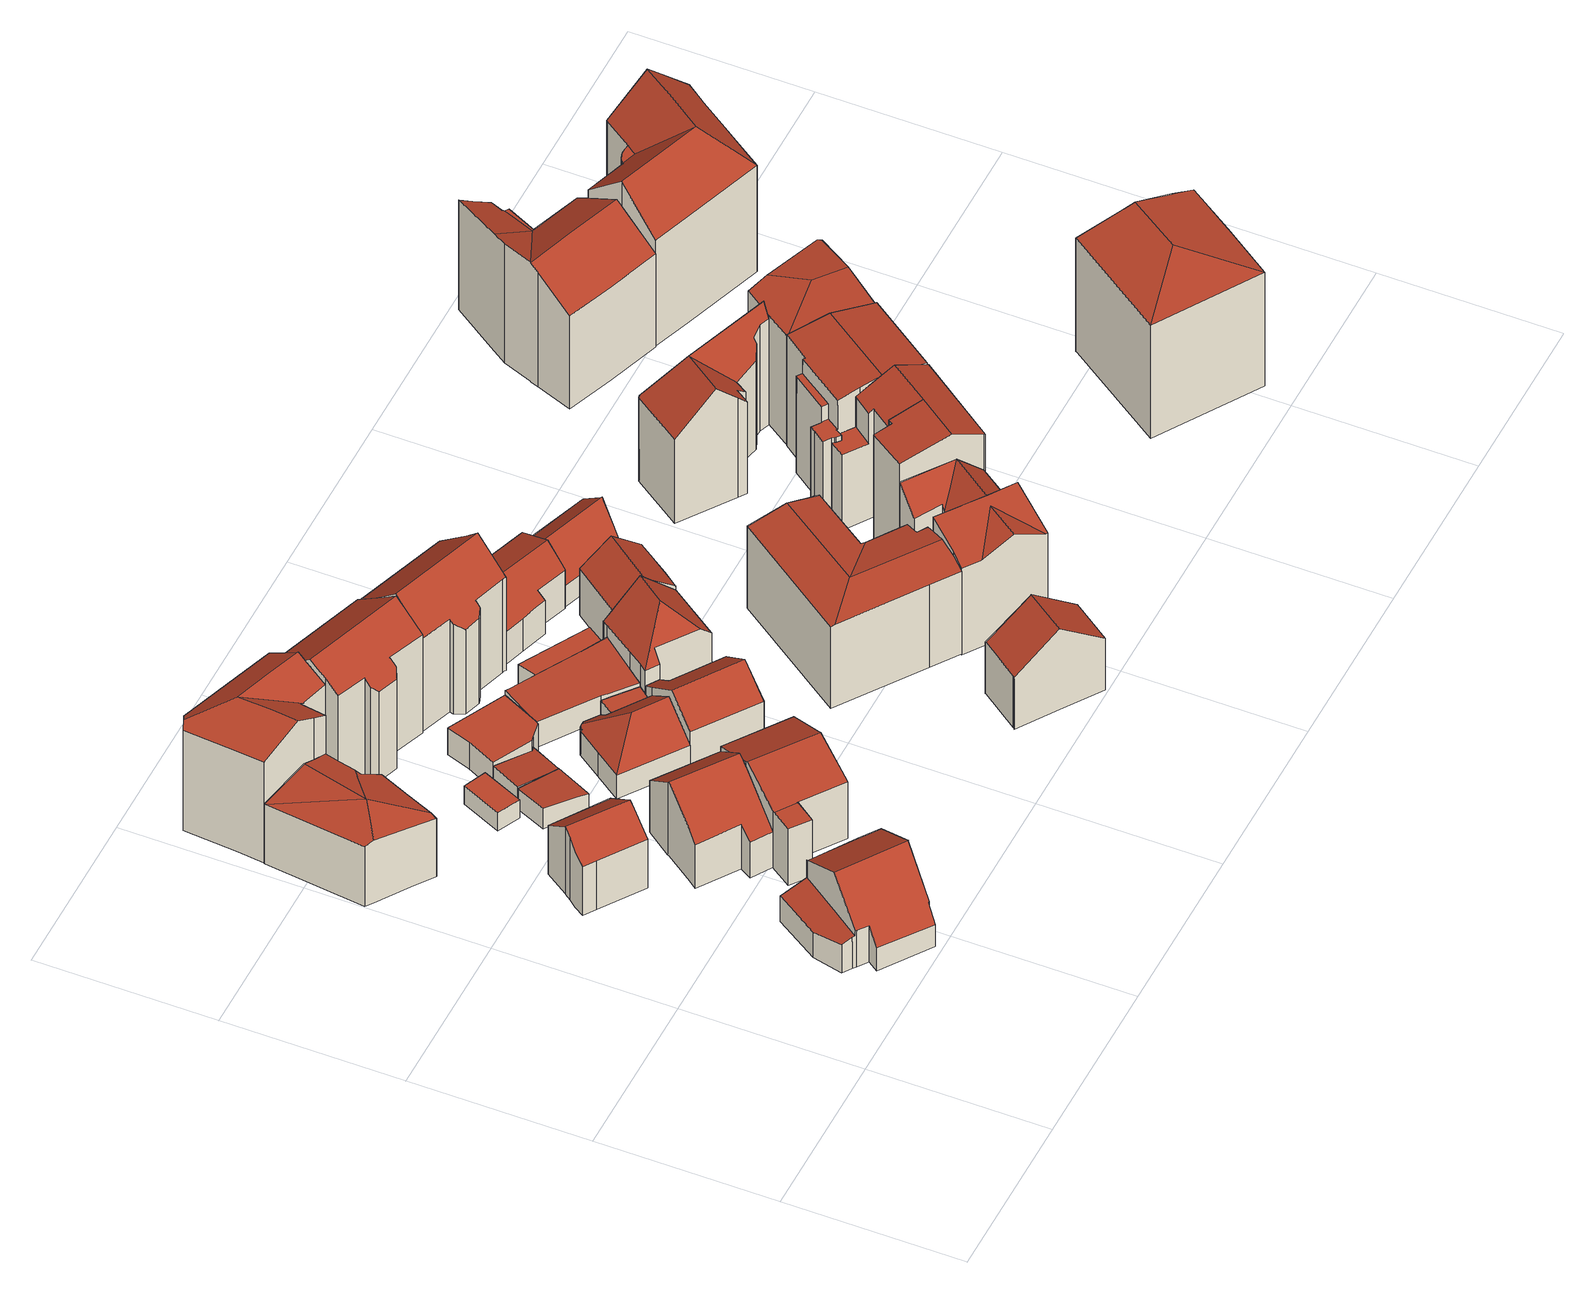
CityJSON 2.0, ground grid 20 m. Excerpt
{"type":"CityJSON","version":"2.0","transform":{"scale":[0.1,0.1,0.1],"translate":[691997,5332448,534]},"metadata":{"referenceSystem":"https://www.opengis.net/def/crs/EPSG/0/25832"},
"CityObjects":{
"building1":{"type":"Building","attributes":{"Gemeindeschluessel":"09162000","HoeheDach":"544.340","HoeheGrund":"534.560","Methode":"2000","NiedrigsteTraufeDesGebaeudes":"537.624","Geometrietyp2DReferenz":"3000","function":"31001_1000","roofType":"3100","measuredHeight":9.78,"storeysAboveGround":3},"geometry":[{"type":"MultiSurface","lod":"2","boundaries":[[[0,1,2,3]],[[4,5,6,7]],[[8,9,10,11]],[[7,6,12,13]],[[11,10,14,15]],[[13,12,16,17]],[[18,15,14,19,20,21]],[[22,23,24,4,7,13,17,25,8,11,15,18,0,3,26]],[[25,27,9,8]],[[19,14,10,9,27,28]],[[25,17,16,29,28,27]],[[23,30,31,24]],[[3,2,32,26]],[[22,26,32,33,34]],[[19,28,29,35,20]],[[22,34,30,23]],[[16,12,6,5,31,30,34,33,35,29]],[[18,21,1,0]],[[24,31,5,4]],[[33,32,2,1,21,20,35]]],"semantics":{"surfaces":[{"type":"WallSurface"},{"type":"GroundSurface"},{"type":"RoofSurface"}],"values":[0,0,0,0,0,0,0,1,0,2,0,0,0,0,0,0,2,0,0,2]}}]},
"building2":{"type":"Building","attributes":{"Gemeindeschluessel":"09162000","HoeheDach":"544.041","HoeheGrund":"534.230","Methode":"1000","NiedrigsteTraufeDesGebaeudes":"542.169","Geometrietyp2DReferenz":"3000","function":"31001_1000","roofType":"3200","measuredHeight":9.81,"storeysAboveGround":2},"geometry":[{"type":"MultiSurface","lod":"2","boundaries":[[[36,37,38,39,40,41]],[[42,43,44,37,36,45]],[[46,47,48,49,50,51]],[[40,52,53,54,55,41]],[[56,54,53,57]],[[58,59,42,45,60,61,46,51]],[[62,63,64,52,40,39]],[[62,39,38,65]],[[61,41,47,46]],[[44,43,42,59,58,51,50,49,66,56,57,64,63,62,65]],[[57,53,52,64]],[[65,38,37,44]],[[55,54,56,66,49,48]],[[60,45,36,41,61]],[[41,55,48,47]]],"semantics":{"surfaces":[{"type":"RoofSurface"},{"type":"WallSurface"},{"type":"GroundSurface"}],"values":[0,1,1,0,1,1,1,1,0,2,1,1,1,0,0]}}]},
"building3":{"type":"Building","attributes":{"Gemeindeschluessel":"09162000","HoeheDach":"543.950","HoeheGrund":"534.600","Methode":"2000","NiedrigsteTraufeDesGebaeudes":"541.286","Geometrietyp2DReferenz":"3000","function":"31001_1000","roofType":"3100","measuredHeight":9.35,"storeysAboveGround":2},"geometry":[{"type":"MultiSurface","lod":"2","boundaries":[[[67,68,69,70,71,72]],[[73,74,75,76]],[[75,74,67,72,77,78,79]],[[76,75,79,80]],[[74,73,81,82,68,67]],[[82,81,73,76,80,83,84,85,86,87,88]],[[88,69,68,82]],[[86,71,70,87]],[[79,78,77,84,83,80]],[[87,70,69,88]],[[77,72,71,86,85,84]]],"semantics":{"surfaces":[{"type":"RoofSurface"},{"type":"WallSurface"},{"type":"GroundSurface"}],"values":[0,1,0,1,1,2,1,1,1,1,1]}}]},
"building4":{"type":"Building","attributes":{"Gemeindeschluessel":"09162000","HoeheDach":"550.504","HoeheGrund":"534.320","Methode":"1000","NiedrigsteTraufeDesGebaeudes":"548.064","Geometrietyp2DReferenz":"3000","function":"31001_9998","roofType":"3100","measuredHeight":16.18,"storeysAboveGround":4},"geometry":[{"type":"MultiSurface","lod":"2","boundaries":[[[89,90,91,92,93,94,95,96,97,98,99,100,101,102,103,104,105,106]],[[107,108,109,101,100,99]],[[109,110,111,103,102,101]],[[98,97,112,113,107,99]],[[112,114,115,116,117,118,119,113]],[[120,121,106,105,104,122]],[[93,92,91,123,124,117,116,94]],[[117,124,123,125,126,118]],[[106,121,127,89]],[[103,111,122,104]],[[96,114,112,97]],[[118,126,125,127,121,120,122,111,110]],[[96,95,94,116,115,114]],[[123,91,90,89,127,125]],[[113,119,118,110,109,108,107]]],"semantics":{"surfaces":[{"type":"GroundSurface"},{"type":"WallSurface"},{"type":"RoofSurface"}],"values":[0,1,1,1,2,1,1,2,1,1,1,2,1,1,2]}}]},
"building5":{"type":"Building","attributes":{"Gemeindeschluessel":"09162000","HoeheDach":"544.845","HoeheGrund":"534.610","Methode":"2000","NiedrigsteTraufeDesGebaeudes":"539.453","Geometrietyp2DReferenz":"3000","function":"31001_1000","roofType":"3100","measuredHeight":10.23,"storeysAboveGround":2},"geometry":[{"type":"MultiSurface","lod":"2","boundaries":[[[128,129,130,131,132,133,134,135,136]],[[137,130,129,138]],[[139,140,141,142]],[[142,141,143,144]],[[131,130,137,145,146,132]],[[133,147,143,141,140,134]],[[132,146,148,149,147,133]],[[144,143,147,149]],[[149,148,146,145,137,138,150,151,152,153,139,142,144]],[[150,128,136,151]],[[138,129,128,150]],[[136,135,134,140,139,153,152,151]]],"semantics":{"surfaces":[{"type":"RoofSurface"},{"type":"WallSurface"},{"type":"GroundSurface"}],"values":[0,1,1,1,1,0,1,1,2,1,1,1]}}]},
"building6":{"type":"Building","attributes":{"Gemeindeschluessel":"09162000","HoeheDach":"536.878","HoeheGrund":"534.430","Methode":"1000","NiedrigsteTraufeDesGebaeudes":"536.878","Geometrietyp2DReferenz":"3000","function":"51009_1610","roofType":"1000","measuredHeight":2.45},"geometry":[{"type":"MultiSurface","lod":"2","boundaries":[[[154,155,156,157]],[[158,159,156,155]],[[160,158,155,154]],[[161,159,158,160]],[[157,156,159,161]],[[154,157,161,160]]],"semantics":{"surfaces":[{"type":"WallSurface"},{"type":"RoofSurface"},{"type":"GroundSurface"}],"values":[0,1,0,0,0,2]}}]},
"building7":{"type":"Building","attributes":{"Gemeindeschluessel":"09162000","HoeheDach":"537.438","HoeheGrund":"534.570","Methode":"1000","NiedrigsteTraufeDesGebaeudes":"536.686","Geometrietyp2DReferenz":"3000","function":"51009_1610","roofType":"1000","measuredHeight":2.87},"geometry":[{"type":"MultiSurface","lod":"2","boundaries":[[[162,163,164,165]],[[166,167,168,164,163,169]],[[170,171,172,173,162,165]],[[171,170,165,164,168,167]],[[172,171,167,166,169,173]],[[173,169,163,162]]],"semantics":{"surfaces":[{"type":"WallSurface"},{"type":"RoofSurface"},{"type":"GroundSurface"}],"values":[0,1,2,0,0,0]}}]},
"building8":{"type":"Building","attributes":{"Gemeindeschluessel":"09162000","HoeheDach":"544.710","HoeheGrund":"534.637","Methode":"2000","NiedrigsteTraufeDesGebaeudes":"542.390","Geometrietyp2DReferenz":"3000","function":"31001_1000","roofType":"3100","measuredHeight":10.07,"storeysAboveGround":2},"geometry":[{"type":"MultiSurface","lod":"2","boundaries":[[[174,175,176,177]],[[146,137,178,179,180]],[[181,182,183,184]],[[185,186,187,188]],[[144,189,182,181]],[[174,188,187,190,175]],[[191,183,182,189,192,180,179]],[[185,184,183,191,186]],[[149,192,189,144]],[[190,187,186,191,179,178,193]],[[146,180,192,149]],[[185,188,174,177,137,146,149,144,181,184]],[[175,190,193,176]],[[137,177,176,193,178]]],"semantics":{"surfaces":[{"type":"WallSurface"},{"type":"RoofSurface"},{"type":"GroundSurface"}],"values":[0,0,0,0,0,0,1,0,0,1,0,2,1,0]}}]},
"building9":{"type":"Building","attributes":{"Gemeindeschluessel":"09162000","HoeheDach":"537.554","HoeheGrund":"534.470","Methode":"1000","NiedrigsteTraufeDesGebaeudes":"536.582","Geometrietyp2DReferenz":"3000","function":"31001_2000","roofType":"2100","measuredHeight":3.08},"geometry":[{"type":"MultiSurface","lod":"2","boundaries":[[[194,195,196,197,198]],[[199,198,197,200]],[[201,196,195,202]],[[199,200,201,202,203]],[[202,195,194,203]],[[203,194,198,199]],[[200,197,196,201]]],"semantics":{"surfaces":[{"type":"RoofSurface"},{"type":"WallSurface"},{"type":"GroundSurface"}],"values":[0,1,1,2,1,1,1]}}]},
"building10":{"type":"Building","attributes":{"Gemeindeschluessel":"09162000","HoeheDach":"550.522","HoeheGrund":"534.160","Methode":"1000","NiedrigsteTraufeDesGebaeudes":"546.427","Geometrietyp2DReferenz":"3000","function":"31001_1000","roofType":"3100","measuredHeight":16.36,"storeysAboveGround":3},"geometry":[{"type":"MultiSurface","lod":"2","boundaries":[[[204,205,206,207,208,209,210,211,212,213,214,215,216,217,218,219,220]],[[209,221,222,210]],[[206,223,224,207]],[[212,225,226,213]],[[227,228,229,230,231,232,233]],[[210,222,234,211]],[[230,229,220,219,218,231]],[[225,234,222,221,235,224,223,227,233,236,237,226]],[[237,236,233,232,217,216,215,214]],[[208,235,221,209]],[[217,232,231,218]],[[213,226,237,214]],[[211,234,225,212]],[[207,224,235,208]],[[220,229,228,204]],[[223,206,205,204,228,227]]],"semantics":{"surfaces":[{"type":"GroundSurface"},{"type":"WallSurface"},{"type":"RoofSurface"}],"values":[0,1,1,1,2,1,1,2,1,1,1,1,1,1,1,1]}}]},
"building11":{"type":"Building","attributes":{"Gemeindeschluessel":"09162000","HoeheDach":"538.018","HoeheGrund":"534.300","Methode":"1000","NiedrigsteTraufeDesGebaeudes":"538.018","Geometrietyp2DReferenz":"3000","function":"31001_2000","roofType":"1000","measuredHeight":3.72},"geometry":[{"type":"MultiSurface","lod":"2","boundaries":[[[238,239,240,241,242,243,244,245]],[[243,246,247,244]],[[244,247,248,245]],[[241,249,250,242]],[[242,250,246,243]],[[248,247,246,250,249,251,252,253]],[[245,248,253,238]],[[239,252,251,240]],[[238,253,252,239]],[[240,251,249,241]]],"semantics":{"surfaces":[{"type":"GroundSurface"},{"type":"WallSurface"},{"type":"RoofSurface"}],"values":[0,1,1,1,1,2,1,1,1,1]}}]},
"building12":{"type":"Building","attributes":{"Gemeindeschluessel":"09162000","HoeheDach":"540.854","HoeheGrund":"534.350","Methode":"1000","NiedrigsteTraufeDesGebaeudes":"537.611","Geometrietyp2DReferenz":"3000","function":"31001_9998","roofType":"3200","measuredHeight":6.5,"storeysAboveGround":1},"geometry":[{"type":"MultiSurface","lod":"2","boundaries":[[[254,255,256,257]],[[258,259,260,261]],[[259,262,263,260]],[[264,265,266,267]],[[268,269,255,254]],[[257,256,270,271]],[[261,260,269,268]],[[272,258,261,268,254,257,271,273,274,275,264,267,276]],[[275,277,265,264]],[[263,262,278,266,265,277,279,280]],[[274,279,277,275]],[[270,280,279,274,273,271]],[[259,258,272,276,278,262]],[[263,280,270,256,255,269,260]],[[267,266,278,276]]],"semantics":{"surfaces":[{"type":"WallSurface"},{"type":"RoofSurface"},{"type":"GroundSurface"}],"values":[0,0,1,0,0,0,0,2,0,1,0,0,0,1,0]}}]},
"building13":{"type":"Building","attributes":{"Gemeindeschluessel":"09162000","HoeheDach":"537.127","HoeheGrund":"534.380","Methode":"1000","NiedrigsteTraufeDesGebaeudes":"537.127","Geometrietyp2DReferenz":"3000","function":"31001_2000","roofType":"1000","measuredHeight":2.75},"geometry":[{"type":"MultiSurface","lod":"2","boundaries":[[[281,282,283,284,285,286]],[[287,288,289,276]],[[283,282,288,287]],[[290,276,289,291,292,267]],[[264,293,294,295]],[[295,294,286,285]],[[267,292,293,264]],[[291,289,288,282,281,286,294,293,292]],[[287,276,290,267,264,295,285,284,283]]],"semantics":{"surfaces":[{"type":"WallSurface"},{"type":"RoofSurface"},{"type":"GroundSurface"}],"values":[0,0,0,0,0,0,0,1,2]}}]},
"building14":{"type":"Building","attributes":{"Gemeindeschluessel":"09162000","HoeheDach":"542.250","HoeheGrund":"534.460","Methode":"1000","NiedrigsteTraufeDesGebaeudes":"538.206","Geometrietyp2DReferenz":"3000","function":"31001_1000","roofType":"3100","measuredHeight":7.79,"storeysAboveGround":1},"geometry":[{"type":"MultiSurface","lod":"2","boundaries":[[[296,297,298,299,300,301]],[[297,296,302,303]],[[302,304,305,306,307,303]],[[298,297,303,307,306,308,309,310,311,312,299]],[[301,300,313,314,315,316,317,305,304]],[[312,313,300,299]],[[312,311,310,315,314,313]],[[305,317,316,309,308,306]],[[296,301,304,302]],[[309,316,315,310]]],"semantics":{"surfaces":[{"type":"WallSurface"},{"type":"GroundSurface"},{"type":"RoofSurface"}],"values":[0,0,0,1,2,0,0,0,2,0]}}]},
"building15":{"type":"Building","attributes":{"Gemeindeschluessel":"09162000","HoeheDach":"538.571","HoeheGrund":"534.270","Methode":"1000","NiedrigsteTraufeDesGebaeudes":"537.604","Geometrietyp2DReferenz":"3000","function":"31001_2000","roofType":"1000","measuredHeight":4.3},"geometry":[{"type":"MultiSurface","lod":"2","boundaries":[[[318,319,320,242]],[[321,322,323,324]],[[325,326,327,328,329,330]],[[324,323,328,327]],[[320,331,332,241,333,242]],[[319,334,330,329,328,323,322,335,336,332,331,320]],[[336,335,337,338,241,332]],[[339,325,330,334,319,318]],[[337,335,322,321]],[[327,326,325,339,318,242,333,241,338,337,321,324]]],"semantics":{"surfaces":[{"type":"WallSurface"},{"type":"RoofSurface"},{"type":"GroundSurface"}],"values":[0,0,0,0,0,1,0,0,0,2]}}]},
"building16":{"type":"Building","attributes":{"Gemeindeschluessel":"09162000","HoeheDach":"550.711","HoeheGrund":"534.410","Methode":"1000","NiedrigsteTraufeDesGebaeudes":"546.020","Geometrietyp2DReferenz":"3000","function":"31001_1000","roofType":"3100","measuredHeight":16.3,"storeysAboveGround":3},"geometry":[{"type":"MultiSurface","lod":"2","boundaries":[[[340,341,342,343,344,345]],[[346,347,348,349]],[[350,351,352,353,354,355,356,346,349,357,358,359,345,344,343,360,361]],[[354,353,362,363,364,355]],[[352,365,362,353]],[[355,364,366,356]],[[367,368,369,348,347,366,364,363,362,365,370,341,340]],[[365,352,351,350,371,370]],[[358,368,367,359]],[[357,369,368,358]],[[343,342,372,360]],[[359,367,340,345]],[[361,373,371,350]],[[356,366,347,346]],[[349,348,369,357]],[[370,371,373,372,342,341]],[[360,372,373,361]]],"semantics":{"surfaces":[{"type":"WallSurface"},{"type":"GroundSurface"},{"type":"RoofSurface"}],"values":[0,0,1,0,0,0,2,0,0,0,0,0,0,0,0,2,0]}}]},
"building17":{"type":"Building","attributes":{"Gemeindeschluessel":"09162000","HoeheDach":"537.201","HoeheGrund":"534.440","Methode":"1000","NiedrigsteTraufeDesGebaeudes":"537.201","Geometrietyp2DReferenz":"3000","function":"31001_2000","roofType":"1000","measuredHeight":2.76},"geometry":[{"type":"MultiSurface","lod":"2","boundaries":[[[374,375,376,377]],[[377,376,378,379]],[[375,380,381,382,378,376]],[[383,382,381,384]],[[385,380,375,374]],[[377,379,383,384,385,374]],[[384,381,380,385]],[[379,378,382,383]]],"semantics":{"surfaces":[{"type":"WallSurface"},{"type":"RoofSurface"},{"type":"GroundSurface"}],"values":[0,0,1,0,0,2,0,0]}}]},
"building18":{"type":"Building","attributes":{"Gemeindeschluessel":"09162000","HoeheDach":"544.396","HoeheGrund":"534.460","Methode":"1000","NiedrigsteTraufeDesGebaeudes":"540.226","Geometrietyp2DReferenz":"3000","function":"31001_1000","roofType":"3200","measuredHeight":9.94,"storeysAboveGround":2},"geometry":[{"type":"MultiSurface","lod":"2","boundaries":[[[310,386,387,309]],[[388,389,390,391,392,393,394,395,396,387]],[[391,390,397,398,399,392]],[[400,401,402,310,309,403,404,405,406,399,398,397,407,408]],[[403,396,395,404]],[[389,409,408,407,397,390]],[[395,394,393,406,405,404]],[[402,410,386,310]],[[408,409,411,400]],[[412,411,409,389,388]],[[309,387,396,403]],[[386,410,412,388,387]],[[401,400,411,412,410,402]],[[406,393,392,399]]],"semantics":{"surfaces":[{"type":"WallSurface"},{"type":"RoofSurface"},{"type":"GroundSurface"}],"values":[0,1,0,2,0,0,0,0,0,1,0,1,0,0]}}]},
"building19":{"type":"Building","attributes":{"Gemeindeschluessel":"09162000","HoeheDach":"545.564","HoeheGrund":"534.500","Methode":"1000","NiedrigsteTraufeDesGebaeudes":"541.573","Geometrietyp2DReferenz":"3000","function":"31001_9998","roofType":"3100","measuredHeight":11.06,"storeysAboveGround":2},"geometry":[{"type":"MultiSurface","lod":"2","boundaries":[[[413,414,415,416,417,418]],[[419,420,421,422]],[[423,424,419,422,425,426]],[[421,420,427,428,429,430]],[[426,425,431,432]],[[433,430,429,434,416,415]],[[427,420,419,424]],[[432,431,413,418]],[[424,423,426,432,418,417,416,434,429,428,427]],[[422,421,430,433,415,414,413,431,425]]],"semantics":{"surfaces":[{"type":"WallSurface"},{"type":"RoofSurface"},{"type":"GroundSurface"}],"values":[0,1,0,0,0,0,0,0,2,1]}}]},
"building20":{"type":"Building","attributes":{"Gemeindeschluessel":"09162000","HoeheDach":"546.870","HoeheGrund":"534.605","Methode":"2000","NiedrigsteTraufeDesGebaeudes":"545.898","Geometrietyp2DReferenz":"3000","function":"31001_1000","roofType":"3100","measuredHeight":12.27,"storeysAboveGround":4},"geometry":[{"type":"MultiSurface","lod":"2","boundaries":[[[435,436,437,438,439]],[[440,441,442,443,436,435,444,445,446,447,448,449]],[[450,451,452,453,454,455]],[[451,438,437,456,452]],[[452,456,443,442,453]],[[447,457,458,448]],[[451,459,460,439,438]],[[441,454,453,442]],[[440,455,454,441]],[[450,461,458,457,462,463,459,451]],[[463,445,444,460,459]],[[448,458,461,449]],[[460,444,435,439]],[[446,462,457,447]],[[440,449,461,450,455]],[[445,463,462,446]],[[437,436,443,456]]],"semantics":{"surfaces":[{"type":"WallSurface"},{"type":"GroundSurface"},{"type":"RoofSurface"}],"values":[0,1,2,2,0,0,2,0,0,2,0,0,0,0,0,0,0]}}]},
"building21":{"type":"Building","attributes":{"Gemeindeschluessel":"09162000","HoeheDach":"541.278","HoeheGrund":"534.390","Methode":"1000","NiedrigsteTraufeDesGebaeudes":"538.866","Geometrietyp2DReferenz":"3000","function":"31001_1000","roofType":"3100","measuredHeight":6.89,"storeysAboveGround":1},"geometry":[{"type":"MultiSurface","lod":"2","boundaries":[[[464,465,466,467,468,469,470,471,472,473]],[[474,475,466,465,464,476]],[[473,472,471,477,350,478,479,352]],[[480,481,482,483,484,485]],[[486,467,466,475]],[[350,477,487,361]],[[470,488,481,480,485,487,477,471]],[[489,490,491,482,481,488,470,469]],[[361,487,485,484]],[[491,490,489,492,486,475,474,476,352,479,478,350,361,484,483,482]],[[476,464,473,352]],[[489,469,468,492]],[[492,468,467,486]]],"semantics":{"surfaces":[{"type":"RoofSurface"},{"type":"WallSurface"},{"type":"GroundSurface"}],"values":[0,1,1,1,1,1,0,1,1,2,1,1,1]}}]},
"building22":{"type":"Building","attributes":{"Gemeindeschluessel":"09162000","HoeheDach":"543.651","HoeheGrund":"534.450","Methode":"1000","NiedrigsteTraufeDesGebaeudes":"540.817","Geometrietyp2DReferenz":"3000","function":"31001_1000","roofType":"3100","measuredHeight":9.2,"storeysAboveGround":2},"geometry":[{"type":"MultiSurface","lod":"2","boundaries":[[[493,408,494,495,496,497,397]],[[496,498,499,497]],[[495,494,500,501,498,496]],[[408,502,503,501,500,494]],[[498,501,503,504,505,499]],[[502,408,493,397,505,504,503]],[[397,497,499,505]]],"semantics":{"surfaces":[{"type":"WallSurface"},{"type":"RoofSurface"},{"type":"GroundSurface"}],"values":[0,1,1,0,0,2,0]}}]},
"building23":{"type":"Building","attributes":{"Gemeindeschluessel":"09162000","HoeheDach":"548.502","HoeheGrund":"534.520","Methode":"2000","NiedrigsteTraufeDesGebaeudes":"546.414","Geometrietyp2DReferenz":"3000","function":"31001_1000","roofType":"2100","measuredHeight":13.98,"storeysAboveGround":3},"geometry":[{"type":"MultiSurface","lod":"2","boundaries":[[[506,507,508,509,510,511,512]],[[513,514,506,512]],[[514,513,515,516,517,518,519,520,521,522]],[[519,518,523]],[[510,516,515,511]],[[508,521,520,509]],[[507,522,521,508]],[[523,518,517]],[[509,520,519,523,517,516,510]],[[514,522,507,506]],[[511,515,513,512]]],"semantics":{"surfaces":[{"type":"GroundSurface"},{"type":"WallSurface"},{"type":"RoofSurface"}],"values":[0,1,2,2,1,1,1,2,1,1,1]}}]},
"building24":{"type":"Building","attributes":{"Gemeindeschluessel":"09162000","HoeheDach":"540.800","HoeheGrund":"534.470","Methode":"1000","NiedrigsteTraufeDesGebaeudes":"537.348","Geometrietyp2DReferenz":"3000","function":"31001_1000","roofType":"3100","measuredHeight":6.33,"storeysAboveGround":1},"geometry":[{"type":"MultiSurface","lod":"2","boundaries":[[[524,525,526,527,528,529]],[[524,530,531,532,533,525]],[[534,535,533,532]],[[536,535,534,537,538,539]],[[532,531,530,540,541,542,538,537,534]],[[526,525,533,535,536,539,527]],[[529,528,527,539,538,542,541,540]],[[530,524,529,540]]],"semantics":{"surfaces":[{"type":"RoofSurface"},{"type":"WallSurface"},{"type":"GroundSurface"}],"values":[0,1,1,1,2,0,1,1]}}]},
"building25":{"type":"Building","attributes":{"Gemeindeschluessel":"09162000","HoeheDach":"547.630","HoeheGrund":"534.596","Methode":"2000","NiedrigsteTraufeDesGebaeudes":"544.474","Geometrietyp2DReferenz":"3000","function":"31001_1000","roofType":"3100","measuredHeight":13.03,"storeysAboveGround":3},"geometry":[{"type":"MultiSurface","lod":"2","boundaries":[[[543,544,545,546]],[[547,548,549,550]],[[543,546,551,552]],[[553,544,543,552,554]],[[554,552,551,555,556,557,558]],[[555,551,546,545,550,549]],[[558,557,559,560]],[[554,558,560,553]],[[557,556,561,562,559]],[[544,553,560,559,562,547,550,545]],[[548,547,562,561]],[[548,561,556,555,549]]],"semantics":{"surfaces":[{"type":"WallSurface"},{"type":"RoofSurface"},{"type":"GroundSurface"}],"values":[0,0,1,0,1,0,0,0,0,2,0,1]}}]},
"building26":{"type":"Building","attributes":{"Gemeindeschluessel":"09162000","HoeheDach":"536.861","HoeheGrund":"534.541","Methode":"2000","NiedrigsteTraufeDesGebaeudes":"536.861","Geometrietyp2DReferenz":"3000","function":"31001_9998","roofType":"1000","measuredHeight":2.32,"storeysAboveGround":1},"geometry":[{"type":"MultiSurface","lod":"2","boundaries":[[[563,564,565,566]],[[563,566,567,568]],[[567,566,565,569]],[[563,568,570,564]],[[568,567,569,570]],[[570,569,565,564]]],"semantics":{"surfaces":[{"type":"GroundSurface"},{"type":"WallSurface"},{"type":"RoofSurface"}],"values":[0,1,1,1,2,1]}}]},
"building27":{"type":"Building","attributes":{"Gemeindeschluessel":"09162000","HoeheDach":"551.260","HoeheGrund":"534.580","Methode":"2000","NiedrigsteTraufeDesGebaeudes":"544.950","Geometrietyp2DReferenz":"3000","function":"31001_9998","roofType":"2100","measuredHeight":16.68,"storeysAboveGround":4},"geometry":[{"type":"MultiSurface","lod":"2","boundaries":[[[571,572,573,574,575,576]],[[577,576,575]],[[578,579,580,581,582,583,584,585]],[[575,586,587,588,589,590,577]],[[550,573,572,591]],[[592,593,585,584,588,587]],[[573,550,545,594,574]],[[583,589,588,584]],[[595,578,585,593]],[[596,597,598,599]],[[600,582,581,601]],[[599,598,594,545]],[[602,603,597,596]],[[604,605,571,576,577,590]],[[602,592,587,586,603]],[[571,605,591,572]],[[582,600,604,590,589,583]],[[594,598,597,603,586,575,574]],[[578,595,606,579]],[[607,580,579,606]],[[601,581,580,607]],[[550,591,605,604,600,601,607,606,595,593,592,602,596,599,545]]],"semantics":{"surfaces":[{"type":"RoofSurface"},{"type":"WallSurface"},{"type":"GroundSurface"}],"values":[0,1,0,0,1,1,1,1,1,1,1,1,1,1,1,1,1,0,1,1,1,2]}}]},
"building28":{"type":"Building","attributes":{"Gemeindeschluessel":"09162000","HoeheDach":"550.350","HoeheGrund":"534.251","Methode":"2000","NiedrigsteTraufeDesGebaeudes":"545.739","Geometrietyp2DReferenz":"3000","function":"31001_1000","roofType":"3100","measuredHeight":16.1,"storeysAboveGround":4},"geometry":[{"type":"MultiSurface","lod":"2","boundaries":[[[608,609,610,611,612]],[[613,614,615,616]],[[617,618,610,609]],[[619,620,621,622,623]],[[621,620,608,612]],[[624,625,626,627]],[[628,629,630,631]],[[632,633,624,627,623,622]],[[634,635,636,637,638]],[[613,625,624,633,614]],[[611,632,622,621,612]],[[639,640,638,637]],[[611,610,618,630,629,635,634,632]],[[613,616,641,639,637,636,628,631,617,609,608,620,619,626,625]],[[619,623,627,626]],[[629,628,636,635]],[[616,615,642,641]],[[641,642,640,639]],[[631,630,618,617]],[[632,634,638,640,642,615,614,633]]],"semantics":{"surfaces":[{"type":"WallSurface"},{"type":"RoofSurface"},{"type":"GroundSurface"}],"values":[0,0,0,0,0,0,0,1,0,0,1,0,1,2,0,0,0,0,0,1]}}]},
"building29":{"type":"Building","attributes":{"Gemeindeschluessel":"09162000","HoeheDach":"550.560","HoeheGrund":"534.525","Methode":"2000","NiedrigsteTraufeDesGebaeudes":"545.660","Geometrietyp2DReferenz":"3000","function":"31001_1000","roofType":"3100","measuredHeight":16.04,"storeysAboveGround":4},"geometry":[{"type":"MultiSurface","lod":"2","boundaries":[[[643,644,645,646,647,648,649,650,651,652,653,654]],[[655,656,657,658]],[[659,656,655,660,661]],[[563,645,644,566]],[[662,663,661,660]],[[663,662,664,665]],[[652,666,667,653]],[[668,669,666,652,651,670]],[[671,648,647,672]],[[672,647,646,673]],[[674,650,649,675]],[[666,669,676,667]],[[675,649,648,671]],[[668,670,677,678,659,661,663,665]],[[678,677,679,658,657]],[[673,646,645,563]],[[643,680,566,644]],[[678,657,656,659]],[[681,682,654,653,667,676]],[[664,681,676,669,668,665]],[[679,674,675,671,672,673,563,566,680,682,681,664,662,660,655,658]],[[654,682,680,643]],[[674,679,677,670,651,650]]],"semantics":{"surfaces":[{"type":"RoofSurface"},{"type":"WallSurface"},{"type":"GroundSurface"}],"values":[0,1,1,1,1,1,1,1,1,1,1,0,1,0,1,1,1,0,1,1,2,1,1]}}]},
"building30":{"type":"Building","attributes":{"Gemeindeschluessel":"09162000","HoeheDach":"550.000","HoeheGrund":"534.280","Methode":"2000","NiedrigsteTraufeDesGebaeudes":"549.307","Geometrietyp2DReferenz":"3000","function":"31001_1000","roofType":"3200","measuredHeight":15.72,"storeysAboveGround":4},"geometry":[{"type":"MultiSurface","lod":"2","boundaries":[[[683,684,685,686]],[[687,688,689,690,691]],[[692,690,689,693,694]],[[683,695,696,697,684]],[[687,695,683,686,698,688]],[[698,693,689,688]],[[691,690,692,697,696]],[[692,694,685,684,697]],[[687,691,696,695]],[[698,686,685,694,693]]],"semantics":{"surfaces":[{"type":"WallSurface"},{"type":"RoofSurface"},{"type":"GroundSurface"}],"values":[0,0,1,0,2,0,1,1,0,0]}}]},
"building31":{"type":"Building","attributes":{"Gemeindeschluessel":"09162000","HoeheDach":"550.640","HoeheGrund":"534.200","Methode":"2000","NiedrigsteTraufeDesGebaeudes":"546.927","Geometrietyp2DReferenz":"3000","function":"31001_9998","roofType":"3100","measuredHeight":16.44,"storeysAboveGround":3},"geometry":[{"type":"MultiSurface","lod":"2","boundaries":[[[699,700,701,702,703]],[[704,705,706,707,708,709,710]],[[711,707,706,712]],[[713,709,708,714]],[[715,716,717,718]],[[702,701,705,704]],[[704,710,719,720]],[[699,703,716,715]],[[721,722,720,719,723,724,725,726]],[[714,708,707,711]],[[719,710,709,713,727,723]],[[728,729,730,731,732,722,721,733]],[[730,734,735,718,717,731]],[[705,701,700,736,712,706]],[[737,738,729,728,733,739]],[[739,733,721,726]],[[718,735,734,738,737,739,726,725,724,723,727,713,714,711,712,736,700,699,715]],[[732,731,717,716,703,702,704,720,722]],[[734,730,729,738]]],"semantics":{"surfaces":[{"type":"WallSurface"},{"type":"RoofSurface"},{"type":"GroundSurface"}],"values":[0,1,0,0,0,1,1,0,0,0,0,1,0,0,0,0,2,1,0]}}]},
"building32":{"type":"Building","attributes":{"Gemeindeschluessel":"09162000","HoeheDach":"551.747","HoeheGrund":"534.350","Methode":"1000","NiedrigsteTraufeDesGebaeudes":"549.983","Geometrietyp2DReferenz":"3000","function":"31001_9998","roofType":"3200","measuredHeight":17.4,"storeysAboveGround":4},"geometry":[{"type":"MultiSurface","lod":"2","boundaries":[[[740,741,742]],[[742,743,744,745,746,747]],[[748,749,750,751]],[[751,752,747,746,745,753,754,755,756,748]],[[752,740,742,747]],[[757,758,756,755,754,759]],[[740,750,749,758,757,741]],[[752,751,750,740]],[[756,758,749,748]],[[741,757,759,760,744,743,742]],[[760,759,754,753,745,744]]],"semantics":{"surfaces":[{"type":"RoofSurface"},{"type":"WallSurface"},{"type":"GroundSurface"}],"values":[0,1,1,2,1,1,0,1,1,0,1]}}]},
"building33":{"type":"Building","attributes":{"Gemeindeschluessel":"09162000","HoeheDach":"553.541","HoeheGrund":"534.280","Methode":"2000","NiedrigsteTraufeDesGebaeudes":"548.823","Geometrietyp2DReferenz":"3000","function":"31001_9998","roofType":"3100","measuredHeight":19.26,"storeysAboveGround":4},"geometry":[{"type":"MultiSurface","lod":"2","boundaries":[[[761,762,763,764,765,766]],[[764,763,767,768]],[[768,767,769,770]],[[771,772,773,774,775,776]],[[777,778,779,780,781,782]],[[779,783,784,780]],[[782,781,780,785,786,787]],[[788,789,777,790,791,792]],[[787,786,793,769,767,763,762]],[[794,789,788,792,776,775,774,766,765,764,768,770,795,796,797,784,783]],[[792,791,771,776]],[[770,769,793,795]],[[798,782,787,762,761,773,772]],[[774,773,761,766]],[[789,794,783,779,778,777]],[[797,785,780,784]],[[796,786,785,797]],[[790,777,782,798,772,771,791]],[[786,796,795,793]]],"semantics":{"surfaces":[{"type":"WallSurface"},{"type":"RoofSurface"},{"type":"GroundSurface"}],"values":[0,0,0,0,1,0,1,0,1,2,0,0,1,0,0,0,0,1,0]}}]}
},
"vertices":[
[221,108,6],[221,108,74],[242,93,74],[242,93,6],[178,6,6],[178,6,36],[124,44,38],[124,44,6],[107,74,6],[107,74,45],[115,108,41],[115,108,6],[132,56,56],[132,56,6],[147,158,41],[147,158,6],[121,64,56],[121,64,6],[174,140,6],[173,141,50],[173,141,74],[174,140,73],[211,50,6],[188,17,6],[187,18,6],[117,67,6],[215,55,6],[117,67,49],[119,65,50],[119,65,56],[188,17,54],[187,18,54],[215,55,100],[212,50,103],[211,50,103],[142,98,103],
[71,496,84],[84,527,84],[99,562,84],[85,578,91],[87,585,92],[48,555,100],[68,489,2],[71,496,2],[84,527,2],[68,489,82],[2,536,84],[15,648,84],[15,649,84],[15,649,2],[15,648,2],[2,536,2],[91,603,92],[95,620,92],[79,625,97],[67,630,100],[79,625,2],[95,620,2],[10,530,2],[45,506,2],[45,506,84],[10,530,88],[85,578,2],[87,585,2],[91,603,2],[99,562,2],[67,630,2],
[153,321,100],[154,323,98],[172,350,73],[113,390,73],[95,364,98],[94,363,100],[135,294,6],[135,294,73],[88,327,73],[88,327,6],[89,356,92],[82,347,83],[75,336,73],[75,336,6],[153,321,6],[154,323,6],[82,347,6],[89,356,6],[94,363,6],[95,364,6],[113,390,6],[172,350,6],
[145,673,3],[145,672,3],[136,639,3],[106,648,3],[105,648,3],[101,650,3],[101,649,3],[95,620,3],[79,625,3],[59,633,3],[15,649,3],[18,678,3],[23,739,3],[32,743,3],[34,744,3],[41,747,3],[112,722,3],[154,707,3],[15,649,141],[18,678,141],[23,739,141],[32,743,145],[34,744,144],[79,625,154],[59,633,165],[95,620,145],[101,649,143],[101,650,143],[105,648,141],[65,700,165],[62,662,165],[112,722,141],[154,707,141],[41,747,141],[136,639,142],[106,648,141],[145,672,165],[109,685,165],[145,673,164],
[197,222,67],[189,209,55],[211,195,55],[226,215,76],[242,238,100],[248,247,108],[184,293,108],[161,261,76],[154,252,66],[211,195,6],[189,209,6],[185,295,6],[185,295,106],[206,324,77],[206,324,6],[271,278,77],[271,278,6],[226,215,6],[242,238,6],[250,249,106],[248,247,6],[250,249,6],[197,222,6],[154,252,6],[161,261,6],[184,293,6],
[148,460,4],[148,460,29],[168,505,29],[168,505,4],[173,448,29],[193,494,29],[173,448,4],[193,494,4],
[182,454,6],[182,454,34],[230,432,27],[230,432,6],[200,398,29],[210,391,27],[211,393,27],[167,420,34],[211,393,6],[210,391,6],[200,398,6],[167,420,6],
[216,155,6],[216,155,84],[195,171,84],[195,171,6],[211,195,85],[241,236,107],[242,238,106],[338,230,6],[338,230,84],[310,191,105],[310,191,6],[278,145,6],[278,145,84],[232,178,84],[232,178,6],[271,278,84],[232,177,84],[308,188,107],[250,249,100],[210,193,84],
[230,432,26],[247,467,26],[242,466,26],[199,488,35],[182,454,36],[182,454,5],[199,488,5],[242,466,5],[247,467,5],[230,432,5],
[260,632,2],[255,617,2],[242,583,2],[200,599,2],[197,591,2],[187,586,2],[164,594,2],[162,602,2],[165,610,2],[131,623,2],[136,639,2],[138,648,2],[141,657,2],[145,673,2],[154,707,2],[159,706,2],[272,666,2],[187,586,125],[164,594,125],[242,583,137],[200,599,138],[165,610,137],[131,623,138],[255,617,165],[260,632,152],[272,666,124],[159,706,124],[154,707,124],[145,673,152],[141,657,165],[162,602,130],[197,591,131],[138,648,158],[136,639,151],
[199,488,3],[215,521,3],[224,548,3],[288,516,3],[268,474,3],[265,470,3],[247,467,3],[242,466,3],[265,470,40],[247,467,40],[242,466,40],[288,516,40],[268,474,40],[224,548,40],[215,521,40],[199,488,40],
[276,430,4],[276,430,37],[278,429,38],[278,429,4],[303,325,4],[303,325,36],[236,373,36],[236,373,4],[326,358,69],[291,382,69],[305,421,4],[305,421,37],[300,414,44],[300,414,4],[257,403,4],[257,403,36],[280,432,38],[280,432,4],[326,358,4],[283,432,4],[290,433,4],[305,422,4],[343,384,4],[305,422,36],[343,384,44],[290,433,36],[283,432,40],
[337,425,31],[361,405,31],[361,405,4],[337,425,4],[328,432,4],[328,432,31],[354,396,4],[354,396,31],[343,384,31],[310,407,4],[310,407,31],[300,414,31],[305,421,31],[316,414,31],[316,414,4],
[371,277,55],[371,277,5],[391,307,5],[412,336,5],[412,336,55],[391,307,82],[303,325,55],[303,325,5],[323,354,82],[343,384,55],[343,384,5],[323,354,5],[344,384,5],[354,396,5],[368,387,5],[359,374,5],[358,373,5],[358,373,55],[359,374,54],[368,387,42],[354,396,42],[344,384,54],
[328,432,3],[328,432,37],[268,474,38],[368,471,3],[368,471,46],[396,456,46],[396,456,3],[361,405,3],[364,410,3],[372,421,3],[372,421,39],[364,410,37],[361,405,36],[269,477,39],[288,516,46],[269,477,3],[335,426,37],[329,493,46],[293,513,46],[329,493,3],[293,513,3],[335,426,3],
[242,583,132],[255,618,167],[260,632,153],[260,632,4],[255,618,4],[242,583,4],[309,552,4],[309,552,126],[300,549,121],[300,549,4],[369,594,4],[364,580,4],[354,549,4],[352,544,4],[351,545,4],[348,546,4],[311,558,4],[281,555,4],[276,566,4],[277,570,4],[272,666,4],[381,628,4],[352,544,132],[351,545,132],[348,546,132],[354,549,136],[311,558,132],[277,570,132],[276,566,128],[281,555,120],[364,580,167],[369,594,153],[272,666,121],[381,628,121],
[368,471,4],[368,471,32],[329,493,32],[329,493,4],[339,525,32],[339,525,4],[396,456,32],[400,462,32],[414,483,32],[414,483,4],[400,462,4],[396,456,4],
[368,387,63],[354,396,63],[411,406,104],[434,438,104],[409,455,74],[400,461,63],[400,462,62],[396,456,62],[385,441,63],[372,421,63],[361,405,63],[409,455,5],[400,461,5],[400,462,5],[428,359,5],[418,366,5],[375,396,5],[361,405,5],[372,421,5],[385,441,5],[396,456,5],[434,438,5],[467,415,5],[467,415,63],[375,396,75],[428,359,63],[418,366,75],
[484,62,76],[515,105,76],[515,106,76],[515,106,5],[515,105,5],[484,62,5],[568,2,76],[599,46,76],[557,76,116],[525,31,116],[525,31,5],[568,2,5],[482,60,76],[482,60,5],[599,46,5],[557,76,5],[556,77,5],[556,77,114],[483,60,76],[483,60,5],[525,99,85],[525,99,5],
[591,318,6],[525,365,6],[525,365,119],[561,339,129],[591,318,121],[566,163,6],[554,149,6],[524,170,6],[433,234,6],[547,254,6],[576,234,6],[591,224,6],[582,210,6],[593,203,6],[588,195,6],[578,181,129],[493,241,129],[437,231,120],[524,170,120],[554,149,120],[566,163,124],[433,234,119],[582,210,123],[593,203,123],[551,251,120],[547,254,121],[588,195,125],[591,224,120],[576,234,120],
[383,540,49],[398,535,50],[413,530,50],[417,540,56],[453,527,56],[454,527,56],[469,553,73],[368,589,73],[354,550,50],[354,549,49],[398,535,4],[413,530,4],[383,540,4],[369,594,70],[368,589,4],[354,550,4],[487,590,50],[489,589,50],[489,589,4],[487,590,4],[410,617,4],[410,617,50],[417,540,4],[381,628,50],[482,577,58],[454,527,4],[469,553,4],[482,577,4],[453,527,4],
[438,435,5],[467,415,68],[467,415,69],[438,435,97],[409,455,69],[478,489,97],[450,510,69],[480,433,69],[505,469,69],[480,433,5],[505,469,5],[478,489,5],[450,510,5],
[614,176,5],[637,159,5],[665,140,5],[633,93,5],[554,149,5],[566,163,5],[588,195,5],[588,195,145],[614,176,145],[566,163,131],[554,149,124],[572,136,124],[629,153,141],[631,94,124],[633,93,124],[665,140,145],[637,159,145],[602,115,141],
[528,501,33],[549,531,68],[473,558,68],[472,558,68],[466,547,56],[454,527,34],[528,501,5],[549,531,5],[549,532,5],[549,532,67],[570,561,5],[570,561,34],[494,588,34],[494,588,5],[489,589,5],[489,589,34],[454,527,5],[466,547,5],[472,558,5],
[665,140,106],[665,140,6],[702,193,6],[702,193,106],[611,226,6],[611,226,108],[626,248,136],[626,248,6],[678,211,136],[640,158,136],[637,159,6],[637,159,134],[677,211,136],[635,204,106],[627,194,105],[614,176,105],[627,194,6],[614,176,6],[638,208,111],[638,208,6],
[662,347,5],[643,360,5],[652,373,5],[672,360,5],[672,360,29],[662,347,29],[652,373,29],[643,360,29],
[670,276,165],[653,288,160],[626,248,161],[673,214,173],[705,259,173],[673,281,165],[673,281,155],[678,334,110],[673,338,110],[673,339,110],[671,341,110],[660,325,110],[685,308,110],[701,329,110],[683,342,110],[737,304,173],[705,326,155],[701,329,152],[685,308,152],[690,305,155],[653,288,6],[705,326,6],[683,342,6],[702,193,155],[678,334,6],[768,282,6],[768,282,154],[704,192,154],[704,192,6],[660,325,6],[671,341,6],[767,283,6],[767,283,155],[690,305,6],[670,276,6],[673,338,6],[673,339,6],
[605,479,2],[663,438,2],[663,438,139],[643,452,164],[605,479,117],[766,452,2],[766,452,148],[755,456,148],[755,456,2],[672,432,2],[672,432,128],[734,503,2],[644,535,2],[644,535,117],[645,535,119],[734,503,119],[788,484,118],[788,484,2],[735,503,2],[735,503,118],[693,443,2],[693,443,118],[681,447,129],[681,447,2],[673,495,164],[772,460,164],[701,456,118],[700,456,119],[700,456,2],[730,449,2],[730,449,124],[741,453,2],[741,453,136],[742,457,2],[742,457,142],
[676,366,117],[672,360,117],[662,347,117],[671,341,117],[673,339,117],[673,338,117],[678,334,117],[683,342,117],[684,341,117],[693,355,117],[687,359,117],[686,359,117],[822,362,5],[822,362,157],[767,283,157],[767,283,5],[782,394,166],[746,422,5],[746,422,158],[745,423,5],[745,423,158],[723,393,5],[723,393,158],[693,355,138],[687,359,138],[721,395,157],[721,395,138],[684,341,157],[673,338,5],[673,339,5],[671,341,5],[683,342,5],[678,334,5],[715,399,138],[705,326,162],[725,312,166],[705,326,5],[676,366,5],[715,399,5],[686,359,5],
[766,452,3],[766,452,153],[788,484,153],[788,484,3],[822,362,3],[881,447,3],[881,447,154],[852,406,160],[822,362,153],[821,431,160],[880,452,153],[813,475,156],[746,422,3],[746,422,153],[747,423,153],[880,452,3],
[800,718,2],[816,752,2],[816,752,129],[800,718,129],[800,718,130],[798,719,129],[812,755,129],[810,757,131],[816,771,130],[798,783,143],[785,792,153],[748,737,163],[816,771,2],[810,757,2],[785,792,2],[798,783,2],[857,698,2],[857,698,129],[852,684,140],[852,684,2],[737,721,166],[725,688,166],[721,678,160],[724,687,166],[737,721,2],[725,688,2],[724,687,2],[721,678,2],[748,737,2],[759,617,130],[818,596,130],[835,640,161],[838,647,166],[779,668,166],[706,637,130],[835,640,2],[838,647,2],[812,755,2],[759,617,2],[818,596,2],[706,637,2],
[1013,34,160],[995,124,177],[901,105,160],[979,219,160],[980,221,160],[980,221,4],[979,219,4],[901,105,4],[1088,144,4],[1088,144,160],[1053,92,160],[1053,92,4],[1013,34,4],[1018,193,4],[1024,189,4],[1034,182,4],[1068,158,4],[1034,182,177],[1068,158,167],[1024,189,174],[1018,193,172],
[899,668,151],[901,670,148],[903,671,148],[903,671,3],[901,670,3],[899,668,3],[908,674,148],[908,674,3],[914,676,148],[914,676,3],[835,640,194],[836,641,195],[852,684,151],[852,684,3],[836,641,3],[835,640,3],[952,549,149],[1009,632,149],[1026,655,149],[987,682,195],[964,648,195],[935,606,195],[1026,655,3],[987,682,3],[949,708,148],[926,675,148],[918,664,148],[860,581,3],[952,549,3],[860,581,149],[818,596,149],[818,596,3],[920,676,148],[1009,632,3],[920,676,3],[926,675,3],[949,708,3],[889,622,195]
]}
